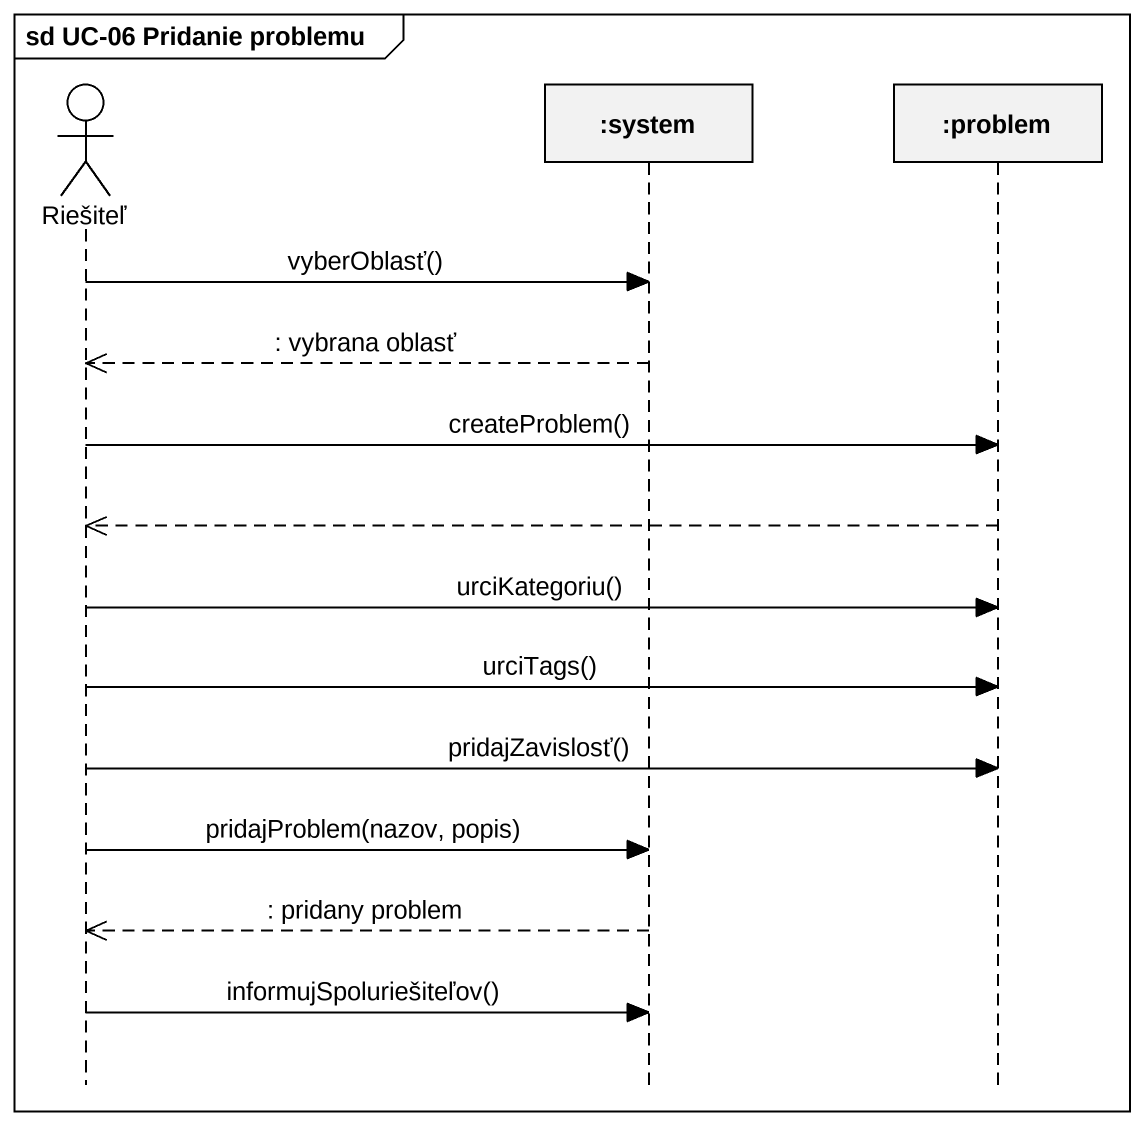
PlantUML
@startuml
mainframe sd UC-06 Pridanie problemu
hide footbox
actor Riešiteľ
participant ":system" as system
participant ":problem" as problem

Riešiteľ -> system : vyberOblasť()
system -->> Riešiteľ : : vybrana oblasť
Riešiteľ -> problem : createProblem()
problem -->> Riešiteľ
Riešiteľ -> problem : urciKategoriu()
Riešiteľ -> problem : urciTags()
Riešiteľ -> problem : pridajZavislosť()
Riešiteľ -> system : pridajProblem(nazov, popis)
system -->> Riešiteľ : : pridany problem
Riešiteľ -> system : informujSpoluriešiteľov()
@enduml
